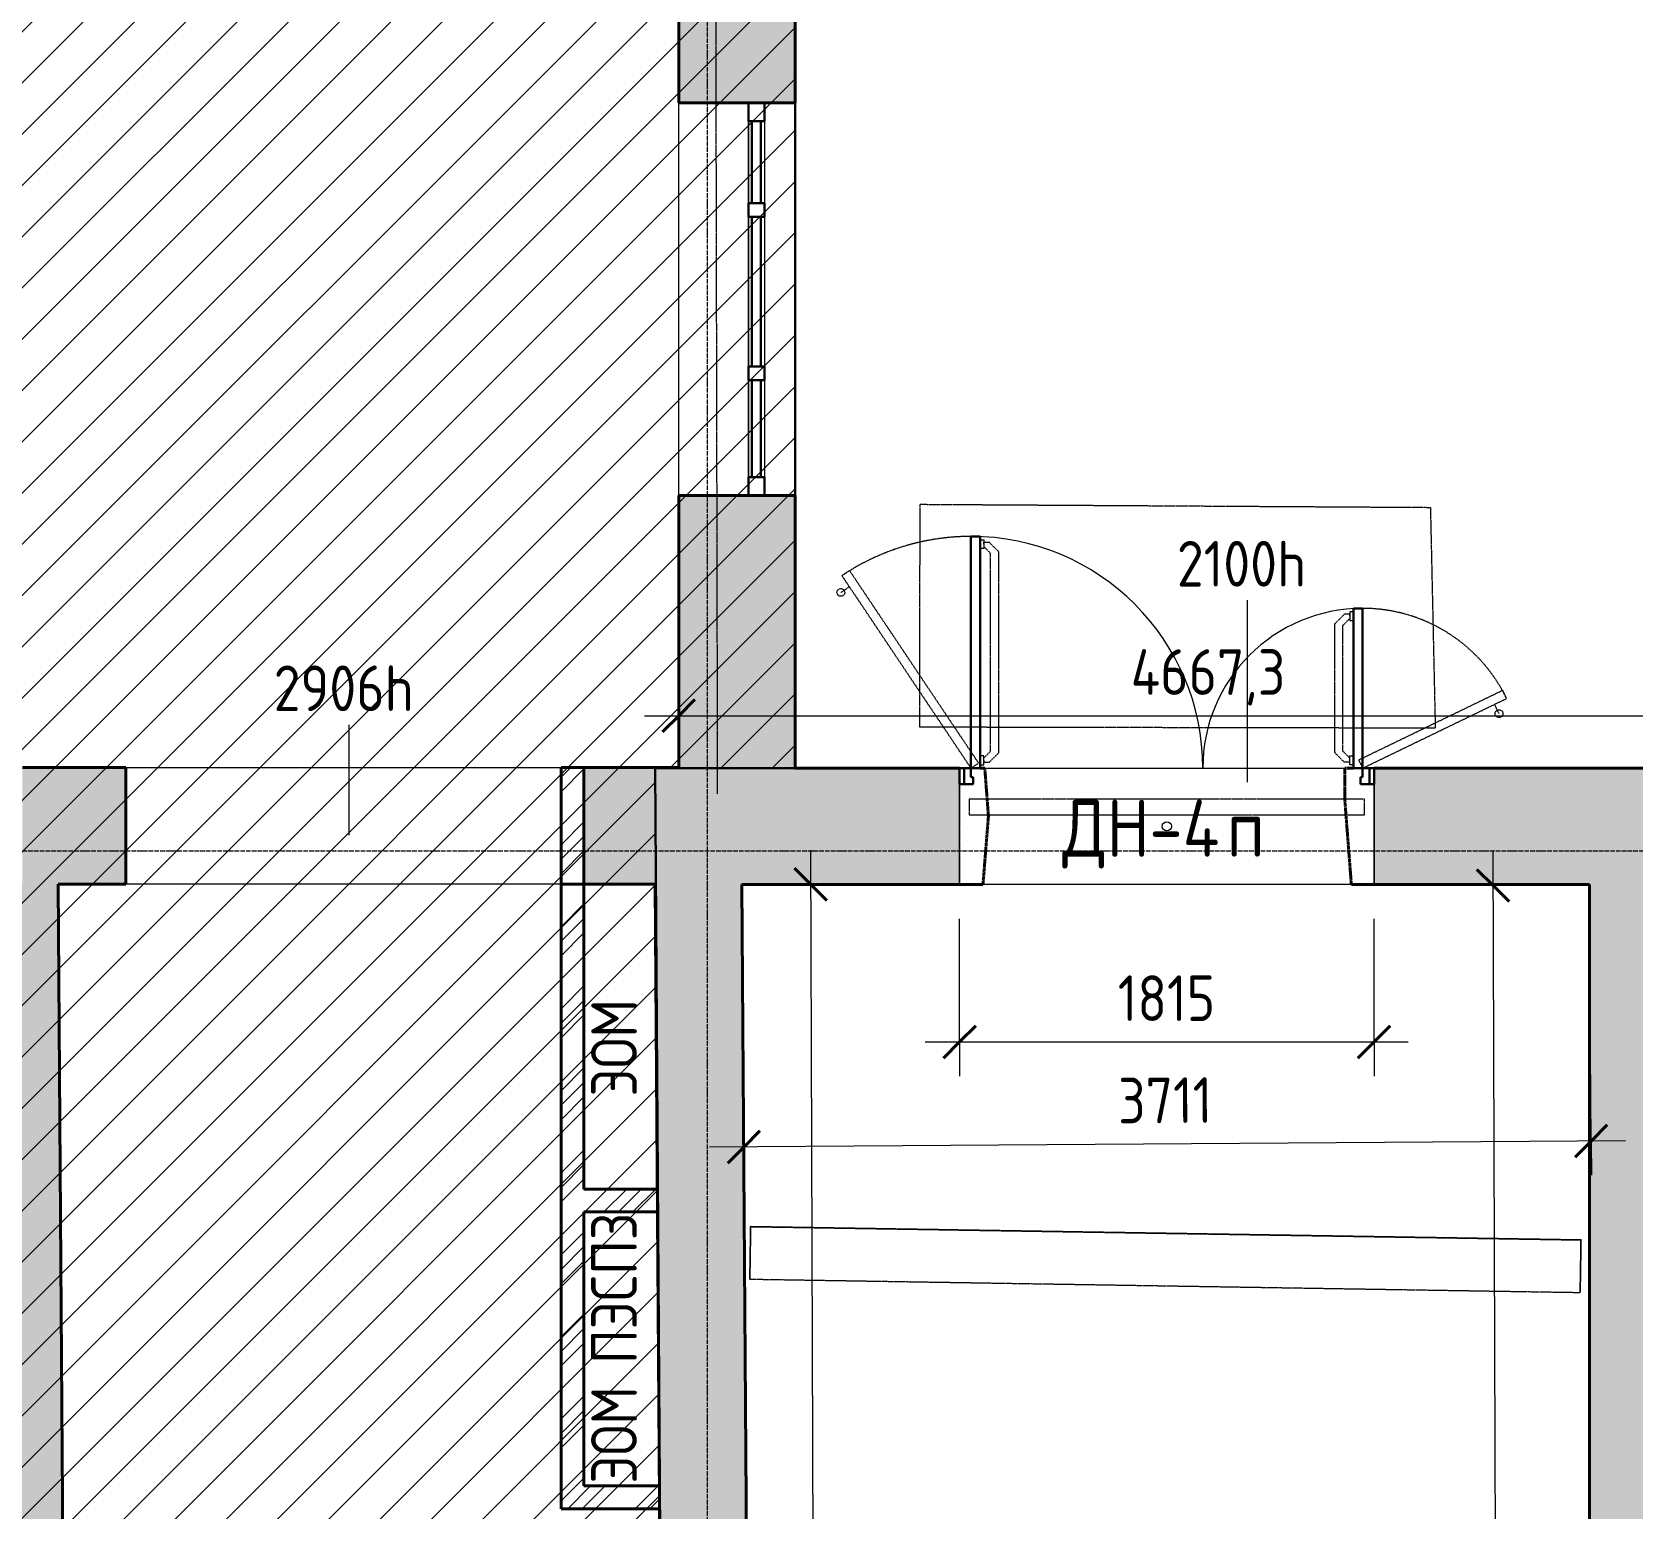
# Model space of a CAD drawing. Header units: millimetres. Extents: x -11886 to 379896, y -8130 to 47743.
# Drawn here: x 602 to 7612, y 17674 to 24143 of the extents above; entities that cross this region are included whole.
import ezdxf

# ---------------------------------------------------------------- set-up
doc = ezdxf.new("R2010")
doc.units = ezdxf.units.MM
for name, pattern in [('ADSK_Линия сетки', [25, 20, -2.5, 0, -2.5]), ('ADSK_Сверху', [4.5, 3, -1.5]), ('ADSK_Снесено', [4.5, 3, -1.5]), ('ADSK_Штриховая_ш2 п1', [3, 2, -1])]:
    doc.linetypes.add(name, pattern=pattern)
for name, color, linetype, lineweight, true_color in [('_ Окна', 5, 'Continuous', 30, 0x0000ff), ('Витраж', 5, 'Continuous', 18, 0x0000ff), ('Двери', 5, 'Continuous', 18, 0x0000ff), ('Линии', 7, 'Continuous', 9, 0x00a600), ('Окна', 5, 'Continuous', 18, 0x0000ff), ('Панели витража', 5, 'Continuous', 18, 0x0000ff), ('Стены внутренние', 5, 'Continuous', 18, 0x0000ff), ('Стены наружные', 1, 'ADSK_Снесено', 18, 0xff0000)]:
    doc.layers.add(name, color=color, linetype=linetype, lineweight=lineweight, true_color=true_color)
for name, color, linetype, lineweight in [('Аннотация', 7, 'Continuous', 9), ('Каркас', 7, 'Continuous', 18), ('Марки дверей', 7, 'Continuous', 20), ('Оси', 7, 'Continuous', 9), ('Перекрытие', 7, 'Continuous', 18), ('Размеры', 7, 'Continuous', 9), ('Размеры-100', 7, 'Continuous', 9)]:
    doc.layers.add(name, color=color, linetype=linetype, lineweight=lineweight)
doc.styles.add('GOST Common_1', font='GOST_Common.ttf', dxfattribs={"width": 0.9, "height": 200})
doc.styles.add('GOST Common_2', font='GOST_Common.ttf', dxfattribs={"width": 0.9, "height": 250})
doc.dimstyles.new('ADSK_Основной_2_мм', dxfattribs={"dimscale": 304.8, "dimtxt": 201.142999, "dimasz": 0.463911, "dimexe": 0.492126, "dimexo": 0.492126, "dimgap": 0.098425, "dimtad": 1, "dimdec": 1, "dimrnd": 0.1, "dimdsep": 46, "dimtxsty": 'GOST Common_1', "dimblk1": 'OBLIQUE', "dimblk2": 'OBLIQUE', "dimsah": 1, "dimcen": 0.09, "dimdle": 0.492126, "dimazin": 2, "dimtfac": 1, "dimtdec": 4, "dimtix": 1, "dimtmove": 0, "dimatfit": 3, "dimfxl": 1, "dimtvp": 1, "dimtolj": 1, "dimtzin": 0, "dimlwd": 20, "dimlwe": 20, "dimarcsym": 2})
doc.dimstyles.new('ADSK_Основной_2_мм_Округление_до_1_мм', dxfattribs={"dimscale": 304.8, "dimtxt": 201.142999, "dimasz": 0.463911, "dimexe": 0.492126, "dimexo": 0.492126, "dimgap": 0.098425, "dimtad": 1, "dimdec": 0, "dimdsep": 46, "dimtxsty": 'GOST Common_1', "dimblk1": 'OBLIQUE', "dimblk2": 'OBLIQUE', "dimsah": 1, "dimcen": 0.09, "dimdle": 0.492126, "dimazin": 2, "dimtfac": 1, "dimtdec": 4, "dimtix": 1, "dimtmove": 0, "dimatfit": 3, "dimfxl": 1, "dimtvp": 1, "dimtolj": 1, "dimtzin": 0, "dimlwd": 20, "dimlwe": 20, "dimarcsym": 2})
pattern_1 = [(45, (0, 0), (-179.605, 179.605), []), (45, (63.5, 0), (0, 359.2102), []), (45, (-63.5, 0), (0, 359.2102), [])]

# ---------------------------------------------------------------- blocks, each defined once
blk = doc.blocks.new('Прямоугольный импост - 70х20_60мм-1427925-01 План 1-го этажа маркировочный')
at = {"layer": 'Витраж', "color": 161, "linetype": 'ADSK_Сверху', "true_color": 0xaaaaff}
for p, q in [((3738.5, 22647.6), (3738.5, 22617.6)), ((3808.5, 22647.6), (3808.5, 22617.6)), ((3738.5, 22192.6), (3738.5, 22112.6)), ((3808.5, 22192.6), (3808.5, 22112.6)), ((3738.5, 22112.6), (3808.5, 22112.6))]:
    blk.add_line(p, q, dxfattribs=at)
blk = doc.blocks.new('Прямоугольный импост - 70х20_60мм-1438158-01 План 1-го этажа маркировочный')
at = {"layer": 'Витраж', "color": 161, "linetype": 'ADSK_Сверху', "true_color": 0xaaaaff}
for p, q in [((-80, 35), (0, 35)), ((0, 35), (0, -35)), ((0, -35), (-80, -35))]:
    blk.add_line(p, q, dxfattribs=at)
blk = doc.blocks.new('Прямоугольный импост - 70х20_60мм-1438159-01 План 1-го этажа маркировочный')
at = {"layer": 'Витраж', "color": 161, "linetype": 'ADSK_Сверху', "true_color": 0xaaaaff}
for p, q in [((0, 35), (-80, 35)), ((0, -35), (0, 35)), ((-80, -35), (0, -35))]:
    blk.add_line(p, q, dxfattribs=at)
blk = doc.blocks.new('Прямоугольный импост - 70х20_60мм-1233528-01 План 1-го этажа маркировочный')
at = {"layer": 'Витраж', "color": 161, "linetype": 'ADSK_Сверху', "true_color": 0xaaaaff}
for p, q in [((3738.5, 31388.6), (3738.5, 31358.6)), ((3808.5, 31388.6), (3808.5, 31358.6)), ((3738.5, 30703.6), (3738.5, 30673.6)), ((3808.5, 30703.6), (3808.5, 30673.6))]:
    blk.add_line(p, q, dxfattribs=at)
blk = doc.blocks.new('Прямоугольный импост - 70х20_60мм-1225113-01 План 1-го этажа маркировочный')
at = {"layer": 'Витраж', "color": 161, "linetype": 'ADSK_Сверху', "true_color": 0xaaaaff}
for p, q in [((-6006, 10091.9), (-6006, 10121.9)), ((-5936, 10091.9), (-5936, 10121.9)), ((-6006, 9651.9), (-6006, 9731.9)), ((-5936, 9651.9), (-5936, 9731.9)), ((-6006, 9651.9), (-5936, 9651.9))]:
    blk.add_line(p, q, dxfattribs=at)
blk = doc.blocks.new('Прямоугольный импост - 70х60мм-1438157-01 План 1-го этажа маркировочный')
at = {"layer": 'Витраж', "color": 161, "linetype": 'ADSK_Сверху', "true_color": 0xaaaaff}
for p, q in [((-30, 35), (30, 35)), ((30, -35), (-30, -35))]:
    blk.add_line(p, q, dxfattribs=at)
blk = doc.blocks.new('Прямоугольный импост - 70х60мм-V6-01 План 1-го этажа маркировочный')
at = {"layer": 'Витраж', "color": 161, "linetype": 'ADSK_Сверху', "true_color": 0xaaaaff}
for p, q in [((-30, 35), (30, 35)), ((30, -35), (-30, -35))]:
    blk.add_line(p, q, dxfattribs=at)
blk = doc.blocks.new('Прямоугольный импост - 70х60мм-1427927-01 План 1-го этажа маркировочный')
at = {"layer": 'Витраж', "color": 161, "linetype": 'ADSK_Сверху', "true_color": 0xaaaaff}
for p, q in [((3808.5, 22617.6), (3738.5, 22617.6)), ((3738.5, 22617.6), (3738.5, 22192.6)), ((3808.5, 22617.6), (3808.5, 22192.6)), ((3738.5, 22192.6), (3808.5, 22192.6))]:
    blk.add_line(p, q, dxfattribs=at)
blk = doc.blocks.new('Прямоугольный импост - 70х60мм-1225009-01 План 1-го этажа маркировочный')
at = {"layer": 'Витраж', "color": 161, "linetype": 'ADSK_Сверху', "true_color": 0xaaaaff}
for p, q in [((-5936, 11391.9), (-6006, 11391.9)), ((-6006, 11031.9), (-6006, 11391.9)), ((-5936, 11031.9), (-5936, 11391.9)), ((-6006, 11031.9), (-5936, 11031.9))]:
    blk.add_line(p, q, dxfattribs=at)
blk = doc.blocks.new('Прямоугольный импост - 70х60мм-1236580-01 План 1-го этажа маркировочный')
at = {"layer": 'Витраж', "color": 161, "linetype": 'ADSK_Сверху', "true_color": 0xaaaaff}
for p, q in [((3808.5, 23332.6), (3738.5, 23332.6)), ((3738.5, 23332.6), (3738.5, 22677.6)), ((3808.5, 23332.6), (3808.5, 22677.6)), ((3738.5, 22677.6), (3808.5, 22677.6))]:
    blk.add_line(p, q, dxfattribs=at)
blk = doc.blocks.new('Прямоугольный импост - 70х40_60мм-1229682-01 План 1-го этажа маркировочный')
at = {"layer": 'Витраж', "color": 161, "linetype": 'ADSK_Сверху', "true_color": 0xaaaaff}
for p, q in [((4705.7, 20783.6), (4705.7, 20713.6)), ((5175.7, 20783.6), (4705.7, 20783.6)), ((4705.7, 20713.6), (5175.7, 20713.6))]:
    blk.add_line(p, q, dxfattribs=at)
blk = doc.blocks.new('Прямоугольный импост - 70х40_60мм-1229821-01 План 1-го этажа маркировочный')
at = {"layer": 'Витраж', "color": 161, "linetype": 'ADSK_Сверху', "true_color": 0xaaaaff}
for p, q in [((6435.7, 20783.6), (5965.7, 20783.6)), ((6435.7, 20713.6), (6435.7, 20783.6)), ((5965.7, 20713.6), (6435.7, 20713.6))]:
    blk.add_line(p, q, dxfattribs=at)
blk = doc.blocks.new('Прямоугольный импост - 70х40_60мм-1464023-01 План 1-го этажа маркировочный')
at = {"layer": 'Витраж', "color": 161, "linetype": 'ADSK_Сверху', "true_color": 0xaaaaff}
for p, q in [((5965.7, 20783.6), (5175.7, 20783.6)), ((5175.7, 20713.6), (5965.7, 20713.6))]:
    blk.add_line(p, q, dxfattribs=at)
blk = doc.blocks.new('Системная панель - _AR_Стекло_40мм_привязка по центру-V68-01 План 1-го этажа маркировочный')
at = {"layer": 'Панели витража', "lineweight": 30}
for p, q in [((180, 20), (-180, 20)), ((-180, 20), (-180, -20)), ((180, -20), (180, 20)), ((-180, -20), (180, -20))]:
    blk.add_line(p, q, dxfattribs=at)
blk = doc.blocks.new('Прямоугольный импост - 70х20_60мм-V69-01 План 1-го этажа маркировочный')
at = {"layer": 'Витраж', "lineweight": 30}
for p, q in [((-80, 35), (0, 35)), ((-80, -35), (-80, 35)), ((0, 35), (0, -35)), ((0, -35), (-80, -35))]:
    blk.add_line(p, q, dxfattribs=at)
blk = doc.blocks.new('Прямоугольный импост - 70х20_60мм-V70-01 План 1-го этажа маркировочный')
at = {"layer": 'Витраж', "lineweight": 30}
for p, q in [((0, 35), (-80, 35)), ((-80, 35), (-80, -35)), ((0, -35), (0, 35)), ((-80, -35), (0, -35))]:
    blk.add_line(p, q, dxfattribs=at)
blk = doc.blocks.new('Системная панель - _AR_Стекло_40мм_привязка по центру-1438204-01 План 1-го этажа маркировочный')
at = {"layer": 'Панели витража', "lineweight": 30}
for p, q in [((212.5, 20), (-212.5, 20)), ((-212.5, 20), (-212.5, -20)), ((212.5, -20), (212.5, 20)), ((-212.5, -20), (212.5, -20))]:
    blk.add_line(p, q, dxfattribs=at)
blk = doc.blocks.new('Витраж-стеклопакет - Глухой стеклопакет 40мм-1236814-01 План 1-го этажа маркировочный')
at = {"layer": '_ Окна'}
for p, q in [((327.5, 20), (-327.5, 20)), ((-327.5, 20), (-327.5, -20)), ((327.5, -20), (327.5, 20)), ((-327.5, -20), (327.5, -20))]:
    blk.add_line(p, q, dxfattribs=at)
blk = doc.blocks.new('Прямоугольный импост - 70х60мм-V58-01 План 1-го этажа маркировочный')
at = {"layer": 'Витраж'}
for p, q in [((3738.5, 35437.6), (3738.5, 35797.6)), ((3808.5, 35797.6), (3808.5, 35437.6))]:
    blk.add_line(p, q, dxfattribs=at)
blk = doc.blocks.new('Прямоугольный импост - 70х60мм-V72-01 План 1-го этажа маркировочный')
at = {"layer": 'Витраж'}
for p, q in [((3738.5, 22192.6), (3738.5, 22617.6)), ((3808.5, 22617.6), (3808.5, 22192.6))]:
    blk.add_line(p, q, dxfattribs=at)
blk = doc.blocks.new('Прямоугольный импост - 70х60мм-1236808-01 План 1-го этажа маркировочный')
at = {"layer": 'Витраж', "lineweight": 30}
for p, q in [((-30, 35), (30, 35)), ((-30, 20), (-30, 35)), ((30, 35), (30, -35)), ((-30, -35), (-30, -20)), ((30, -35), (-30, -35))]:
    blk.add_line(p, q, dxfattribs=at)
blk = doc.blocks.new('Прямоугольный импост - 70х60мм-V73-01 План 1-го этажа маркировочный')
at = {"layer": 'Витраж', "lineweight": 30}
for p, q in [((-30, 35), (30, 35)), ((-30, -35), (-30, 35)), ((30, 35), (30, 20)), ((30, -35), (-30, -35)), ((30, -20), (30, -35))]:
    blk.add_line(p, q, dxfattribs=at)
blk = doc.blocks.new('Прямоугольный импост - 70х60мм-V74-01 План 1-го этажа маркировочный')
at = {"layer": 'Витраж'}
for p, q in [((3738.5, 22677.6), (3738.5, 23332.6)), ((3808.5, 23332.6), (3808.5, 22677.6))]:
    blk.add_line(p, q, dxfattribs=at)
blk = doc.blocks.new('AC_Дверь_Двупольная - ДН-4п 1815х2100h-2039746-01 План 1-го этажа маркировочный')
at = {"layer": 'Двери', "lineweight": 30}
for p, q in [((-857.5, 1270), (-817.5, 1270)), ((-857.5, 255), (-857.5, 1270)), ((-817.5, 1270), (-817.5, 255)), ((857.5, 955), (817.5, 955)), ((817.5, 955), (817.5, 255)), ((857.5, 255), (857.5, 955)), ((-907.5, 255), (-887.5, 255)), ((-907.5, 185), (-907.5, 255)), ((-887.5, 255), (-857.5, 255)), ((-887.5, 185), (-887.5, 255)), ((-887.5, 255), (-887.5, 185)), ((-817.5, 255), (-857.5, 255)), ((-857.5, 255), (-857.5, 215)), ((-857.5, 215), (-847.5, 215)), ((-847.5, 215), (-847.5, 185)), ((817.5, 255), (857.5, 255)), ((857.5, 215), (847.5, 215)), ((847.5, 215), (847.5, 185)), ((887.5, 255), (857.5, 255)), ((857.5, 255), (857.5, 215)), ((887.5, 185), (887.5, 255)), ((907.5, 255), (887.5, 255)), ((887.5, 255), (887.5, 185)), ((907.5, 185), (907.5, 255)), ((-887.5, 185), (-907.5, 185)), ((-847.5, 185), (-887.5, 185)), ((847.5, 185), (887.5, 185)), ((887.5, 185), (907.5, 185))]:
    blk.add_line(p, q, dxfattribs=at)
at = {"layer": 'Двери', "linetype": 'ADSK_Сверху', "lineweight": 9}
for p, q in [((-817.5, 1255), (-801.5, 1255)), ((-801.5, 1216.5), (-817.5, 1216.5)), ((-801.5, 1255), (-801.5, 1216.5)), ((-801.5, 1235.8), (-801.5, 1244.5)), ((-801.5, 1244.5), (-777.8, 1244.5)), ((-801.5, 1225.7), (-771.4, 1195.6)), ((-777.8, 1244.5), (-735, 1201.7)), ((-771.4, 329.4), (-771.4, 1195.6)), ((-735, 323.4), (-735, 1201.7)), ((777.8, 929.5), (735, 886.7)), ((801.5, 929.5), (777.8, 929.5)), ((817.5, 940), (801.5, 940)), ((801.5, 940), (801.5, 901.5)), ((801.5, 920.8), (801.5, 929.5)), ((735, 323.4), (735, 886.7)), ((801.5, 910.7), (771.4, 880.6)), ((771.4, 329.4), (771.4, 880.6)), ((801.5, 901.5), (817.5, 901.5)), ((-801.5, 308.5), (-817.5, 308.5)), ((-801.5, 299.3), (-771.4, 329.4)), ((-801.5, 270), (-801.5, 308.5)), ((-801.5, 289.3), (-801.5, 280.6)), ((-801.5, 280.6), (-777.8, 280.6)), ((-777.8, 280.6), (-735, 323.4)), ((777.8, 280.6), (735, 323.4)), ((801.5, 299.3), (771.4, 329.4)), ((801.5, 280.6), (777.8, 280.6)), ((801.5, 270), (801.5, 308.5)), ((801.5, 308.5), (817.5, 308.5)), ((-817.5, 270), (-801.5, 270)), ((817.5, 270), (801.5, 270))]:
    blk.add_line(p, q, dxfattribs=at)
at = {"layer": 'Двери'}
for centre, radius, start, end in [((-857.5, 255), 1015, 360, 90), ((857.5, 255), 700, 90, 180)]:
    blk.add_arc(centre, radius, start, end, dxfattribs=at)
blk = doc.blocks.new('ADSK_Марка_Дверь - Марка типа и комментарии-2020407-01 План 1-го этажа маркировочный')
at = {"layer": 'Марки дверей', "lineweight": 9}
blk.add_circle((0, 0), 0.2, dxfattribs=at)
blk = doc.blocks.new('DIMBLOCK70-01 План 1-го этажа маркировочный')
at = {"layer": 'Размеры-100', "lineweight": 20, "transparency": 16777216}
for p, q in [((4663.2, 19719.9), (4663.2, 20258.6)), ((6478.2, 19719.9), (6478.2, 20258.6)), ((4513.2, 19719.9), (6628.2, 19719.9)), ((4663.2, 19719.9), (4663.2, 19569.9)), ((6478.2, 19719.9), (6478.2, 19569.9))]:
    blk.add_line(p, q, dxfattribs=at)
at = {"layer": 'Размеры-100', "lineweight": 40, "transparency": 16777216}
for p, q in [((4663.2, 19719.9), (4733.9, 19790.6)), ((6478.2, 19719.9), (6548.9, 19790.6)), ((4663.2, 19719.9), (4592.5, 19649.2)), ((6478.2, 19719.9), (6407.5, 19649.2))]:
    blk.add_line(p, q, dxfattribs=at)
at = {"layer": 'Размеры-100', "color": 0, "lineweight": 20, "transparency": 16777216, "insert": (5356, 20011.2), "char_height": 200, "width": 515.472, "attachment_point": 1, "line_spacing_factor": 1.022761, "style": 'GOST Common_1'}
blk.add_mtext('1815', dxfattribs=at)
blk = doc.blocks.new('_Oblique')
at = {"color": 0, "linetype": 'ByBlock', "lineweight": -2}
blk.add_line((-0.5, -0.5), (0.5, 0.5), dxfattribs=at)
blk = doc.blocks.new('DIMBLOCK191-01 План 1-го этажа маркировочный')
at = {"layer": 'Размеры-100', "lineweight": 20, "transparency": 16777216}
for p, q in [((7800.8, 21148.2), (7800.8, 21298.2)), ((8100.8, 21148.2), (8100.8, 21298.2)), ((3283.5, 21148.2), (8100.8, 21148.2)), ((7800.8, 21148.2), (7800.8, 20558.6)), ((8100.8, 21148.2), (8100.8, 20558.6))]:
    blk.add_line(p, q, dxfattribs=at)
at = {"layer": 'Размеры-100', "lineweight": 40, "transparency": 16777216}
for p, q in [((3433.5, 21148.2), (3504.2, 21218.9)), ((8100.8, 21148.2), (8171.5, 21218.9)), ((3433.5, 21148.2), (3362.8, 21077.5)), ((8100.8, 21148.2), (8030.1, 21077.5))]:
    blk.add_line(p, q, dxfattribs=at)
at = {"layer": 'Размеры-100', "color": 0, "lineweight": 20, "transparency": 16777216, "insert": (5412.6, 21439.6), "char_height": 200, "width": 850.937, "attachment_point": 1, "line_spacing_factor": 1.022761, "style": 'GOST Common_1'}
blk.add_mtext('4667,3', dxfattribs=at)
blk = doc.blocks.new('DIMBLOCK228-01 План 1-го этажа маркировочный')
at = {"layer": 'Размеры-100', "lineweight": 20, "transparency": 16777216}
for p, q in [((6998.8, 20555), (7022.4, 12799.4)), ((6999.2, 20405), (6849.2, 20404.6)), ((6999.2, 20405), (7255, 20405.8)), ((7021.9, 12949.4), (6930.1, 12949.1)), ((7021.9, 12949.4), (7171.9, 12949.8))]:
    blk.add_line(p, q, dxfattribs=at)
at = {"layer": 'Размеры-100', "lineweight": 40, "transparency": 16777216}
for p, q in [((6999.2, 20405), (6928.3, 20475.5)), ((6999.2, 20405), (7070.1, 20334.5)), ((7021.9, 12949.4), (6951, 13019.9)), ((7021.9, 12949.4), (7092.8, 12878.9))]:
    blk.add_line(p, q, dxfattribs=at)
at = {"layer": 'Размеры-100', "color": 0, "lineweight": 20, "transparency": 16777216, "insert": (7301.2, 16938.9), "char_height": 200, "width": 625.93, "attachment_point": 1, "rotation": 270.1744, "line_spacing_factor": 1.022761, "style": 'GOST Common_1'}
blk.add_mtext('7456', dxfattribs=at)
blk = doc.blocks.new('DIMBLOCK245-01 План 1-го этажа маркировочный')
at = {"layer": 'Размеры-100', "lineweight": 20, "transparency": 16777216}
for p, q in [((7428.7, 19285.6), (7421.9, 20258.6)), ((7578.7, 19286.7), (3568.2, 19258.5)), ((3718.2, 19259.5), (3717.8, 19309.6)), ((7428.7, 19285.6), (7429.8, 19135.6)), ((3718.2, 19259.5), (3719.3, 19109.5))]:
    blk.add_line(p, q, dxfattribs=at)
at = {"layer": 'Размеры-100', "lineweight": 40, "transparency": 16777216}
for p, q in [((7428.7, 19285.6), (7498.9, 19356.8)), ((3718.2, 19259.5), (3788.4, 19330.7)), ((7428.7, 19285.6), (7358.5, 19214.4)), ((3718.2, 19259.5), (3648, 19188.3))]:
    blk.add_line(p, q, dxfattribs=at)
at = {"layer": 'Размеры-100', "color": 0, "lineweight": 20, "transparency": 16777216, "insert": (5356.6, 19562.4), "char_height": 200, "width": 515.472, "attachment_point": 1, "rotation": 0.40286, "line_spacing_factor": 1.022761, "style": 'GOST Common_1'}
blk.add_mtext('3711', dxfattribs=at)
blk = doc.blocks.new('DIMBLOCK247-01 План 1-го этажа маркировочный')
at = {"layer": 'Размеры-100', "lineweight": 20, "transparency": 16777216}
for p, q in [((4011, 20559.5), (4034.6, 12790.3)), ((4011.4, 20409.5), (3860.1, 20409.1)), ((4011.4, 20409.5), (4161.4, 20410)), ((4034.2, 12940.3), (3984.2, 12940.1)), ((4034.2, 12940.3), (4184.2, 12940.7))]:
    blk.add_line(p, q, dxfattribs=at)
at = {"layer": 'Размеры-100', "lineweight": 40, "transparency": 16777216}
for p, q in [((4011.4, 20409.5), (3940.5, 20480)), ((4011.4, 20409.5), (4082.4, 20339.1)), ((4034.2, 12940.3), (3963.3, 13010.8)), ((4034.2, 12940.3), (4105.1, 12869.8))]:
    blk.add_line(p, q, dxfattribs=at)
at = {"layer": 'Размеры-100', "color": 0, "lineweight": 20, "transparency": 16777216, "insert": (4313.4, 16936.6), "char_height": 200, "width": 625.93, "attachment_point": 1, "rotation": 270.1744, "line_spacing_factor": 1.022761, "style": 'GOST Common_1'}
blk.add_mtext('7469', dxfattribs=at)

msp = doc.modelspace()

# ---------------------------------------------------------------- hatches: boundary and pattern name
at = {"lineweight": 13, "true_color": 0x636466, "transparency": 33554559}
h = msp.add_hatch(dxfattribs=at)
h.set_pattern_fill('ANSI31', color=251, scale=50)
h.set_pattern_definition([(45, (0, 84876.59), (-112.2532, 112.2532), [])])
h.paths.add_polyline_path([(3943.5, 43728.87), (-6278.75, 43728.87), (-6141.04, 8529.25), (771.13, 8529.25), (771.13, 12571.22), (3385.22, 12571.22), (3381.63, 13081.22), (3330.09, 20918.63), (3943.5, 20918.63)])
at = {"layer": 'Стены внутренние', "true_color": 0xc0c0c0}
h = msp.add_hatch(color=9, dxfattribs=at)
h.paths.add_polyline_path([(3276.48, 20410.99), (3433.5, 20410.99), (3433.5, 20920.99), (3018.39, 20920.99), (3018.39, 20410.99)])
h.paths.add_polyline_path([(716.72, 20410.99), (1012.07, 20410.99), (1012.07, 20920.99), (559.91, 20920.99), (559.91, 20410.99)])
at = {"layer": 'Стены внутренние', "lineweight": 9}
h = msp.add_hatch(dxfattribs=at)
h.set_pattern_fill('FP_3', color=256, style=0, pattern_type=2)
h.set_pattern_definition(pattern_1)
h.paths.add_polyline_path([(3018.39, 20410.99), (3018.39, 20920.99), (2918.39, 20920.99), (2918.39, 20410.99)])
at = {"layer": 'Стены внутренние', "true_color": 0xc0c0c0}
h = msp.add_hatch(color=9, dxfattribs=at)
h.paths.add_polyline_path([(795.64, 9039.25), (758.96, 14323.57), (378.97, 14320.93), (415.63, 9039.25), (771.13, 9039.25)])
h.paths.add_polyline_path([(368.56, 15820.89), (748.55, 15823.53), (716.72, 20410.99), (336.71, 20410.99)])
at = {"layer": 'Стены внутренние', "lineweight": 9}
h = msp.add_hatch(dxfattribs=at)
h.set_pattern_fill('FP_3', color=256, style=0, pattern_type=2)
h.set_pattern_definition(pattern_1)
h.paths.add_polyline_path([(2918.39, 17774.93), (3018.39, 17774.93), (3018.39, 20410.99), (2918.39, 20410.99)])
at = {"layer": 'Стены внутренние', "true_color": 0xc0c0c0}
for points in [[(3385.31, 12558.31), (3765.31, 12559.47), (3710.12, 20408.63), (3433.5, 20408.63), (3433.5, 20410.99), (3330.09, 20410.99), (3385.3, 12559.47)], [(7420.81, 12950.6), (7800.81, 12951.76), (7800.81, 20408.63), (7420.81, 20408.63), (7420.81, 13150.13)]]:
    msp.add_hatch(color=9, dxfattribs=at).paths.add_polyline_path(points)
at = {"layer": 'Стены внутренние', "lineweight": 9}
h = msp.add_hatch(dxfattribs=at)
h.set_pattern_fill('FP_3', color=256, style=0, pattern_type=2)
h.set_pattern_definition(pattern_1)
h.paths.add_polyline_path([(3276.48, 18974.93), (3340.19, 18974.93), (3339.49, 19074.93), (3018.39, 19074.93), (3018.39, 18974.93)])
h = msp.add_hatch(dxfattribs=at)
h.set_pattern_fill('FP_3', color=256, style=0, pattern_type=2)
h.set_pattern_definition(pattern_1)
h.paths.add_polyline_path([(3276.48, 17674.93), (3349.33, 17674.93), (3348.63, 17774.93), (2918.39, 17774.93), (2918.39, 17674.93), (3018.39, 17674.93)])
at = {"layer": 'Стены наружные', "linetype": 'Continuous', "true_color": 0xc0c0c0}
h = msp.add_hatch(color=9, dxfattribs=at)
h.paths.add_polyline_path([(3943.5, 20918.63), (3943.5, 22112.62), (3433.5, 22112.62), (3433.5, 20918.63), (3538.48, 20918.63)])
h.paths.add_polyline_path([(3943.5, 23832.62), (3943.5, 26067.62), (3433.5, 26067.62), (3433.5, 23832.62), (3538.48, 23832.62)])
h.paths.add_polyline_path([(3538.48, 27837.62), (3943.5, 27837.62), (3943.5, 30088.56), (3433.5, 30088.56), (3433.5, 27837.62), (3501.06, 27837.62)])
h.paths.add_polyline_path([(3943.5, 31858.56), (3943.5, 34107.64), (3433.5, 34107.64), (3433.5, 31858.56), (3493.35, 31858.56)])
h.paths.add_polyline_path([(3493.35, 35877.64), (3943.5, 35877.64), (3943.5, 43728.87), (3433.5, 43728.87), (3433.5, 35877.64), (3488.69, 35877.64)])
h = msp.add_hatch(color=9, dxfattribs=at)
h.paths.add_polyline_path([(16653.29, 20408.63), (18455.84, 20408.63), (18455.84, 20918.63), (10152.74, 20918.63), (10152.74, 20408.63), (14423.82, 20408.63)])
h.paths.add_polyline_path([(7683.56, 20408.63), (8422.74, 20408.63), (8422.74, 20918.63), (6478.24, 20918.63), (6478.24, 20408.63), (7420.81, 20408.63)])
h.paths.add_polyline_path([(4663.24, 20408.63), (4663.24, 20918.63), (3433.5, 20918.63), (3433.5, 20408.63), (3762.64, 20408.63)])

# ---------------------------------------------------------------- linework, layer by layer
at = {"color": 251, "lineweight": 30, "true_color": 0x636466}
msp.add_lwpolyline([(290.5, 8529.25), (-6141.04, 8529.25), (-6278.75, 43728.87), (3943.5, 43728.87), (3943.5, 20918.63), (3330.09, 20918.63), (3381.63, 13081.22)], dxfattribs=at)
at = {"layer": 'Аннотация'}
for p, q in [((5924.53, 20857.95), (5924.53, 21654.29)), ((1990.18, 20624.88), (1990.18, 21108.9))]:
    msp.add_line(p, q, dxfattribs=at)
at = {"layer": 'Каркас', "color": 253, "linetype": 'ADSK_Сверху', "true_color": 0xaaaaaa}
for p, q in [((3748.44, 18910.66), (3744.75, 18680.89)), ((3748.44, 18910.66), (7384.32, 18852.25)), ((7380.63, 18622.48), (7384.32, 18852.25)), ((3744.75, 18680.89), (7380.63, 18622.48))]:
    msp.add_line(p, q, dxfattribs=at)
at = {"layer": 'Каркас', "color": 253, "linetype": 'ADSK_Сверху', "true_color": 0xb2b2b2}
for p, q in [((3744.75, 18680.89), (3748.44, 18910.66)), ((7384.32, 18852.25), (3748.44, 18910.66)), ((7384.32, 18852.25), (7380.63, 18622.48)), ((3744.75, 18680.89), (7380.63, 18622.48))]:
    msp.add_line(p, q, dxfattribs=at)
at = {"layer": 'Линии', "linetype": 'ADSK_Штриховая_ш2 п1'}
for p, q in [((4148.22, 21761.83), (4181.45, 21784.1)), ((4713.24, 20918.63), (4148.22, 21761.83)), ((4746.47, 20940.9), (4181.45, 21784.1)), ((4143.35, 21688.26), (4180.73, 21713.31)), ((6410.81, 20954.64), (7040.9, 21259.58)), ((7040.9, 21259.58), (7058.32, 21223.57)), ((6428.24, 20918.63), (7058.32, 21223.57)), ((7025.36, 21157.63), (7005.76, 21198.13)), ((4663.24, 20918.63), (4713.24, 20918.63)), ((4713.24, 20918.63), (4746.47, 20940.9)), ((6410.81, 20954.64), (6428.24, 20918.63)), ((6428.24, 20918.63), (6478.24, 20918.63))]:
    msp.add_line(p, q, dxfattribs=at)
for centre in [(4143.35, 21688.26), (7025.36, 21157.63)]:
    msp.add_circle(centre, 17, dxfattribs=at)
for centre, radius, start, end in [((4713.24, 20918.63), 1015, 89.825599, 123.825599), ((6428.24, 20918.63), 700, 25.825599, 90.079391)]:
    msp.add_arc(centre, radius, start, end, dxfattribs=at)
at = {"layer": 'Оси', "linetype": 'ADSK_Линия сетки'}
for p, q in [((3559.91, -7330.38), (3559.91, 44421.85)), ((-11086.22, 20556.79), (57141.72, 20556.79))]:
    msp.add_line(p, q, dxfattribs=at)
at = {"layer": 'Перекрытие', "color": 9, "linetype": 'ADSK_Сверху', "true_color": 0xaad4d4}
for p, q in [((3555.58, 43317.35), (3602.44, 20805.68)), ((4488.61, 21098.06), (4490.46, 22074.35)), ((4490.46, 22074.35), (6724.85, 22060.92)), ((6724.85, 22060.92), (6746.1, 21093.79)), ((6746.1, 21093.79), (4488.61, 21098.06))]:
    msp.add_line(p, q, dxfattribs=at)
at = {"layer": 'Стены внутренние', "color": 18, "lineweight": 40, "true_color": 0x000000}
for p, q in [((559.91, 20920.99), (1012.07, 20920.99)), ((1012.07, 20410.99), (1012.07, 20920.99)), ((2918.39, 20920.99), (2918.39, 17674.93)), ((3433.5, 20920.99), (2918.39, 20920.99)), ((3018.39, 20920.99), (3018.39, 19074.93)), ((3433.5, 20918.63), (3433.5, 20920.99)), ((748.55, 15823.53), (716.72, 20410.99)), ((716.72, 20410.99), (1012.07, 20410.99)), ((2918.39, 20410.99), (3330.09, 20410.99)), ((3330.09, 20410.99), (3381.63, 13081.22)), ((3762.64, 12939.46), (3710.12, 20408.63)), ((7420.81, 20408.63), (7420.81, 12950.6)), ((3339.49, 19074.93), (3018.39, 19074.93)), ((3018.39, 17774.93), (3018.39, 18974.93)), ((3018.39, 18974.93), (3340.19, 18974.93)), ((3348.63, 17774.93), (3018.39, 17774.93)), ((2918.39, 17674.93), (3349.33, 17674.93))]:
    msp.add_line(p, q, dxfattribs=at)
at = {"layer": 'Стены внутренние', "color": 18, "true_color": 0x000000}
for p, q in [((1012.07, 20920.99), (2918.39, 20920.99)), ((2918.39, 20410.99), (1012.07, 20410.99))]:
    msp.add_line(p, q, dxfattribs=at)
at = {"layer": 'Стены наружные', "color": 18, "linetype": 'Continuous', "lineweight": 40, "true_color": 0x000000}
for p, q in [((3433.5, 26067.62), (3433.5, 23832.62)), ((3943.5, 23832.62), (3943.5, 26067.62)), ((3433.5, 23832.62), (3943.5, 23832.62)), ((3943.5, 22112.62), (3433.5, 22112.62)), ((3433.5, 22112.62), (3433.5, 20920.99)), ((3943.5, 20918.63), (3943.5, 22112.62)), ((4663.24, 20918.63), (3943.5, 20918.63)), ((8422.74, 20918.63), (6478.24, 20918.63)), ((3710.12, 20408.63), (4765.73, 20408.63)), ((6378.79, 20408.63), (7420.81, 20408.63))]:
    msp.add_line(p, q, dxfattribs=at)
at = {"layer": 'Стены наружные', "color": 18, "linetype": 'Continuous', "true_color": 0x000000}
for p, q in [((3433.5, 22112.62), (3433.5, 23832.62)), ((3943.5, 23832.62), (3943.5, 22112.62)), ((4773.69, 20918.63), (6350.79, 20918.63)), ((4663.24, 20408.63), (4663.24, 20848.63)), ((6478.24, 20848.63), (6478.24, 20408.63)), ((6378.79, 20408.63), (4765.73, 20408.63))]:
    msp.add_line(p, q, dxfattribs=at)
at = {"layer": 'Стены наружные', "color": 18, "lineweight": 40, "true_color": 0x000000}
for p, q in [((4773.69, 20918.63), (4753.24, 20918.63)), ((4789.57, 20708.63), (4773.69, 20918.63)), ((6350.79, 20918.63), (6350.42, 20775.61)), ((6388.24, 20918.63), (6350.79, 20918.63)), ((6350.42, 20775.61), (6378.79, 20408.63)), ((4765.73, 20408.63), (4789.57, 20708.63))]:
    msp.add_line(p, q, dxfattribs=at)
at = {"layer": 'Стены наружные', "color": 18, "true_color": 0x000000}
for p, q in [((4663.24, 20848.63), (4663.24, 20408.63)), ((6478.24, 20408.63), (6478.24, 20848.63))]:
    msp.add_line(p, q, dxfattribs=at)

# ---------------------------------------------------------------- block references
at = {"layer": 'Витраж', "color": 161, "linetype": 'ADSK_Сверху', "true_color": 0xaaaaff}
for name, p, rotation in [('Прямоугольный импост - 70х20_60мм-1438159-01 План 1-го этажа маркировочный', (3773.5, 23832.62), 90.00000000000031), ('Прямоугольный импост - 70х20_60мм-1225113-01 План 1-го этажа маркировочный', (-2197.54, 33484.55), 180), ('Прямоугольный импост - 70х60мм-1225009-01 План 1-го этажа маркировочный', (-2197.54, 34784.55), 180)]:
    msp.add_blockref(name, p, dxfattribs=dict(at, rotation=rotation))
at = {"layer": 'Витраж', "rotation": 90.00000000000031}
msp.add_blockref('Прямоугольный импост - 70х20_60мм-V70-01 План 1-го этажа маркировочный', (3773.5, 23832.62), dxfattribs=at)
at = {"layer": 'Витраж'}
for name, p in [('Прямоугольный импост - 70х60мм-V58-01 План 1-го этажа маркировочный', (0, -12045.02)), ('Прямоугольный импост - 70х60мм-V74-01 План 1-го этажа маркировочный', (0, 0)), ('Прямоугольный импост - 70х60мм-V72-01 План 1-го этажа маркировочный', (0, 0))]:
    msp.add_blockref(name, p, dxfattribs=at)
at = {"layer": 'Витраж', "color": 161, "linetype": 'ADSK_Сверху', "true_color": 0xaaaaff, "extrusion": (0, 0, -1), "rotation": 269.9999999999997}
for name, p in [('Прямоугольный импост - 70х60мм-V6-01 План 1-го этажа маркировочный', (-3773.5, 23362.62)), ('Прямоугольный импост - 70х60мм-1438157-01 План 1-го этажа маркировочный', (-3773.5, 22647.62)), ('Прямоугольный импост - 70х20_60мм-1438158-01 План 1-го этажа маркировочный', (-3773.5, 22112.62))]:
    msp.add_blockref(name, p, dxfattribs=at)
at = {"layer": 'Витраж', "extrusion": (0, 0, -1), "rotation": 269.9999999999997}
for name, p in [('Прямоугольный импост - 70х60мм-V73-01 План 1-го этажа маркировочный', (-3773.5, 23362.62)), ('Прямоугольный импост - 70х60мм-1236808-01 План 1-го этажа маркировочный', (-3773.5, 22647.62)), ('Прямоугольный импост - 70х20_60мм-V69-01 План 1-го этажа маркировочный', (-3773.5, 22112.62))]:
    msp.add_blockref(name, p, dxfattribs=at)
at = {"layer": 'Витраж', "color": 161, "linetype": 'ADSK_Сверху', "true_color": 0xaaaaff}
for name, p in [('Прямоугольный импост - 70х20_60мм-1233528-01 План 1-го этажа маркировочный', (0, -8025.94)), ('Прямоугольный импост - 70х60мм-1236580-01 План 1-го этажа маркировочный', (0, 0)), ('Прямоугольный импост - 70х20_60мм-1427925-01 План 1-го этажа маркировочный', (0, 0)), ('Прямоугольный импост - 70х60мм-1427927-01 План 1-го этажа маркировочный', (0, 0)), ('Прямоугольный импост - 70х40_60мм-1229682-01 План 1-го этажа маркировочный', (0, 0)), ('Прямоугольный импост - 70х40_60мм-1464023-01 План 1-го этажа маркировочный', (0, 0)), ('Прямоугольный импост - 70х40_60мм-1229821-01 План 1-го этажа маркировочный', (0, 0))]:
    msp.add_blockref(name, p, dxfattribs=at)
at = {"layer": 'Двери', "linetype": 'ADSK_Сверху', "lineweight": 9}
msp.add_blockref('AC_Дверь_Двупольная - ДН-4п 1815х2100h-2039746-01 План 1-го этажа маркировочный', (5570.74, 20663.63), dxfattribs=at)
at = {"layer": 'Марки дверей', "xscale": 99.99999999999993, "yscale": 99.99999999999993, "zscale": 99.99999999999993}
msp.add_blockref('ADSK_Марка_Дверь - Марка типа и комментарии-2020407-01 План 1-го этажа маркировочный', (5570.74, 20663.63), dxfattribs=at)
at = {"layer": 'Окна', "rotation": 270.0000000000003}
msp.add_blockref('Витраж-стеклопакет - Глухой стеклопакет 40мм-1236814-01 План 1-го этажа маркировочный', (3773.5, 23005.12), dxfattribs=at)
at = {"layer": 'Панели витража', "rotation": 270.0000000000003}
for name, p in [('Системная панель - _AR_Стекло_40мм_привязка по центру-V68-01 План 1-го этажа маркировочный', (3773.5, 23572.62)), ('Системная панель - _AR_Стекло_40мм_привязка по центру-1438204-01 План 1-го этажа маркировочный', (3773.5, 22405.12))]:
    msp.add_blockref(name, p, dxfattribs=at)

# ---------------------------------------------------------------- texts
at = {"layer": 'Аннотация', "char_height": 200, "attachment_point": 1, "style": 'GOST Common_1'}
for s, insert, width in [('2100h', (5614.93, 21913.86), 743.1643), ('2906h', (1659.88, 21368.48), 793.6706)]:
    msp.add_mtext(s, dxfattribs=dict(at, insert=insert, width=width))
at = {"layer": 'Аннотация', "char_height": 200, "attachment_point": 1, "rotation": 90, "style": 'GOST Common_1'}
for s, insert, width in [('ЭОМ', (3050.21, 19480.88), 555.5694), ('ПЭСПЗ', (3050.21, 18309.34), 858.6073), ('\\fGOST Common|b0|i0|c204|p34|;\\W.9; ', (3050.21, 18243.86), 79.3671), ('ЭОМ', (3050.21, 17785.47), 555.5694)]:
    msp.add_mtext(s, dxfattribs=dict(at, insert=insert, width=width))
at = {"layer": 'Марки дверей', "lineweight": 9, "char_height": 250, "attachment_point": 1, "style": 'GOST Common_2'}
for s, insert, width in [('ДН', (5112.91, 20780.64), 461.772), ('-4', (5493.91, 20780.64), 411.2657), ('\\fGOST Common|b0|i0|c204|p34|;\\W.9;п', (5833.24, 20780.64), 194.8101)]:
    msp.add_mtext(s, dxfattribs=dict(at, insert=insert, width=width))

# ---------------------------------------------------------------- dimensions: what is measured, and where the dimension line sits
at = {"layer": 'Размеры', "lineweight": 20}
for base, p1, p2, dimstyle, override, picture, middle in [((8100.81, 21148.23), (7800.81, 20408.63), (8100.81, 20408.63), 'ADSK_Основной_2_мм', {"dimpost": '<>', "dimfxl": 300}, 'DIMBLOCK191-01 План 1-го этажа маркировочный', (7950.81, 21278.23)), ((6478.24, 19719.87), (4663.24, 20408.63), (6478.24, 20408.63), 'ADSK_Основной_2_мм_Округление_до_1_мм', {"dimpost": '<>', "dimfxl": 1815}, 'DIMBLOCK70-01 План 1-го этажа маркировочный', (5570.74, 19849.87))]:
    dim = msp.add_linear_dim(base=base, p1=p1, p2=p2, dimstyle=dimstyle, override=override, dxfattribs=at)
    dim.commit()
    dim.dimension.update_dxf_attribs({"geometry": picture, "text_midpoint": middle})
for base, p1, p2, angle, override, picture, middle in [((4034.18, 12940.29), (3710.12, 20408.63), (4134.16, 12940.6), 270.174401, {"dimpost": '<>', "dimfxl": 7480.065293}, 'DIMBLOCK247-01 План 1-го этажа маркировочный', (4152.81, 16675.32)), ((7021.93, 12949.39), (7404.95, 20406.27), (7080.08, 12949.56), 270.174401, {"dimpost": '<>', "dimfxl": 7463.777256}, 'DIMBLOCK228-01 План 1-го этажа маркировочный', (7140.58, 16677.6)), ((3718.2, 19259.54), (7420.81, 20408.63), (3718.9, 19159.56), 0.402862, {"dimpost": '<>', "dimfxl": 3906.951669}, 'DIMBLOCK245-01 План 1-го этажа маркировочный', (5572.54, 19402.59))]:
    dim = msp.add_linear_dim(base=base, p1=p1, p2=p2, angle=angle, dimstyle='ADSK_Основной_2_мм_Округление_до_1_мм', override=override, dxfattribs=at)
    dim.commit()
    dim.dimension.update_dxf_attribs({"geometry": picture, "text_midpoint": middle})

doc.saveas('drawing.dxf')
